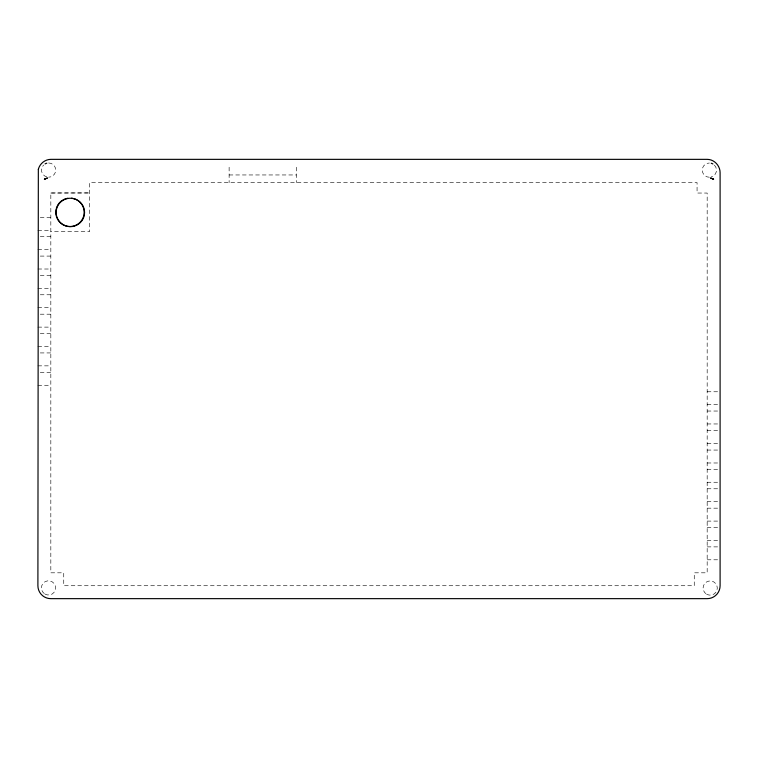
<?xml version="1.0" encoding="UTF-8"?>
<svg xmlns="http://www.w3.org/2000/svg" width="758" height="758" viewBox="0 0 758 758"><rect width="100%" height="100%" fill="white"/><g stroke="black" fill="none" stroke-linecap="round" stroke-linejoin="round"><path stroke-width="0.57" stroke-dasharray="3.79 2.84" d="M229.124 174.956L296.312 174.956M50.824 193.044L89.586 192.949L50.824 192.949L50.824 572.811L63.738 572.811L63.738 585.726L694.262 585.726L694.262 572.811L707.176 572.811L707.176 193.044L697.066 193.044L697.066 182.612L89.586 182.612L89.586 231.711L50.824 231.711M40.25 217.394L50.824 217.394M37.9 230.309L50.824 230.309M40.25 236.657L50.824 236.667M37.9 249.581L50.824 249.581M40.25 256.09L50.824 256.09M37.9 269.014L50.824 269.014M40.25 275.495L50.824 275.495M37.9 288.419L50.824 288.419M40.25 294.767L50.824 294.767M37.9 307.691L50.824 307.691M40.25 314.2L50.824 314.2M37.9 327.124L50.824 327.124M40.25 333.662L50.824 333.662M37.9 346.577L50.824 346.577M40.25 352.925L50.824 352.934M37.9 365.849L50.824 365.849M40.25 372.358L50.824 372.358M37.9 385.282L50.824 385.282M707.176 391.763L720.1 391.763M707.176 404.687L718.925 404.687M707.176 411.035L720.1 411.035M707.176 423.959L718.925 423.959M707.176 430.468L720.1 430.468M707.176 443.392L718.925 443.392M707.176 450.062L720.1 450.062M707.176 462.986L718.925 462.986M707.176 469.335L720.1 469.335M707.176 482.259L720.1 482.259M707.176 488.768L720.1 488.768M707.176 501.692L718.925 501.692M707.176 508.173L720.1 508.173M707.176 521.097L718.925 521.097M707.176 527.445L720.1 527.445M707.176 540.359L718.925 540.359M707.176 546.878L720.1 546.878M707.176 559.792L718.925 559.792M296.312 167.205L296.274 182.612M229.124 167.205L229.124 182.612M48.616 162.97A7.106 7.106 0 0 1 55.722 170.076A7.106 7.106 0 0 1 48.616 177.183M46.778 176.936A7.106 7.106 0 0 1 43.594 165.045M714.406 165.102A7.106 7.106 0 0 1 711.222 176.993M709.374 177.23A7.106 7.106 0 0 1 702.268 170.124A7.106 7.106 0 0 1 709.374 163.017M706.636 594.206A7.106 7.106 0 0 0 717.295 588.056A7.106 7.106 0 0 0 706.636 581.898A7.106 7.106 0 0 0 706.636 594.206M44.968 594.064A7.106 7.106 0 0 0 55.628 587.914A7.106 7.106 0 0 0 44.968 581.756A7.106 7.106 0 0 0 44.968 594.064"/><path stroke-width="1.14" d="M711.222 163.264A7.106 7.106 0 0 1 712.927 163.974M45.063 163.917A7.106 7.106 0 0 1 46.778 163.207M71.555 198.189A14.213 14.213 0 0 1 81.693 220.37A14.213 14.213 0 0 1 57.352 218.825M56.964 218.01A14.213 14.213 0 0 1 56.348 216.314M56.12 215.443A14.213 14.213 0 0 1 56.12 209.18M56.348 208.308A14.213 14.213 0 0 1 56.964 206.612M57.352 205.806A14.213 14.213 0 0 1 58.281 204.253M58.811 203.532A14.213 14.213 0 0 1 62.109 200.482M62.876 200.008A14.213 14.213 0 0 1 67.964 198.245M38.336 169.271L37.9 585.726A12.924 12.924 0 0 0 50.824 598.649L707.176 598.649A12.924 12.924 0 0 0 720.1 585.726L720.1 172.729C720.166 165.746 714.263 159.332 707.176 159.351L50.824 159.351C44.997 159.388 39.804 163.681 38.336 169.271M45.224 178.85L44.362 179.229L47.479 177.988L45.224 178.85M712.776 178.85L710.521 177.988L713.638 179.229L712.776 178.85M63.246 224.766A14.213 14.213 0 0 0 84.564 212.458A14.213 14.213 0 0 0 63.246 200.15A14.213 14.213 0 0 0 63.246 224.766"/></g></svg>
